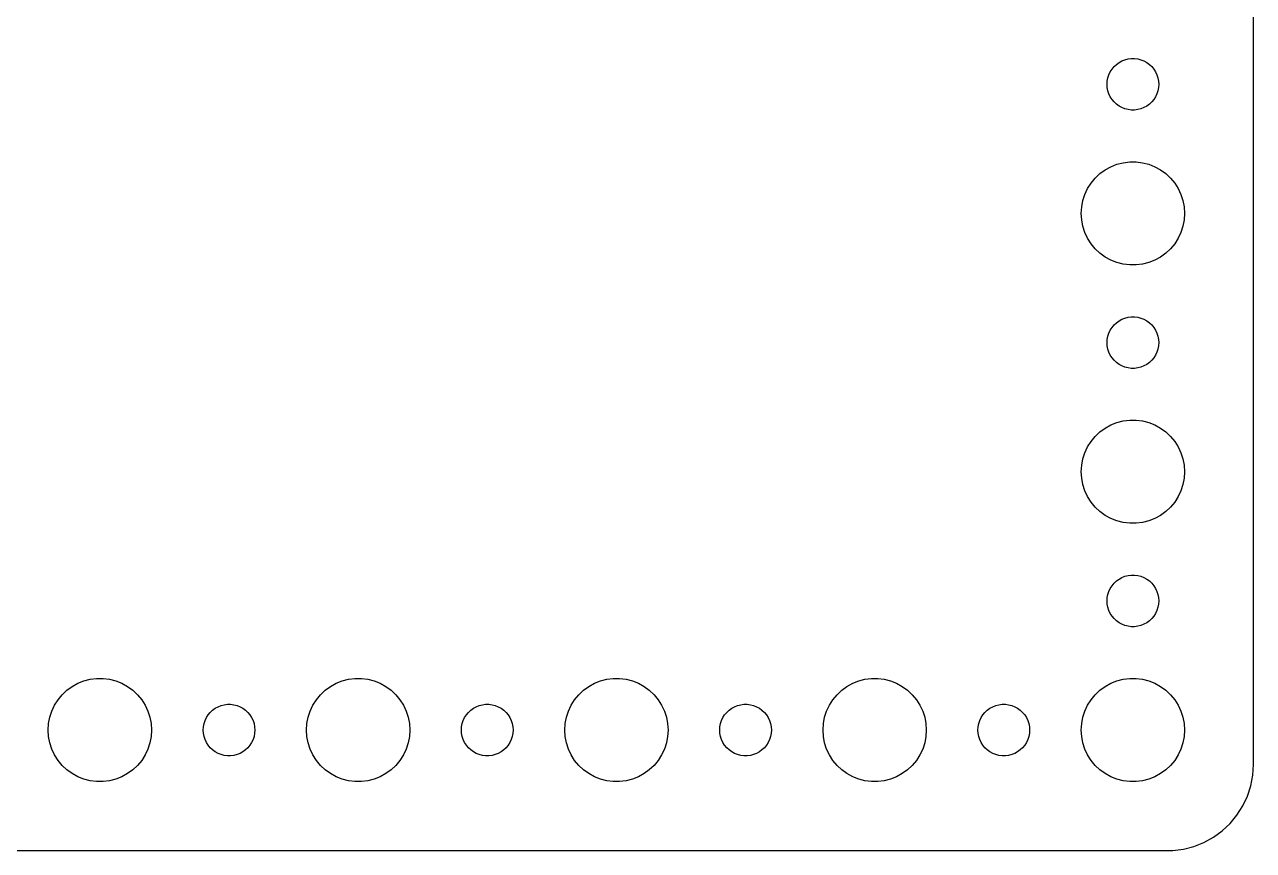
# Model space of a CAD drawing. Header units: metres. Extents: x -134 to 134, y 176 to 394.
# Drawn here: x 63.1 to 134.5, y 290 to 338 of the extents above; entities that cross this region are included whole.
import ezdxf

# ---------------------------------------------------------------- set-up
doc = ezdxf.new("R2010")
doc.units = ezdxf.units.M

msp = doc.modelspace()

# ---------------------------------------------------------------- linework, layer by layer
for p, q in [((134.5, 295), (134.5, 389)), ((126.286, 335.382), (126.407, 335.527)), ((126.407, 335.527), (126.544, 335.656)), ((126.544, 335.656), (126.696, 335.766)), ((126.696, 335.766), (126.861, 335.857)), ((126.861, 335.857), (127.036, 335.927)), ((127.036, 335.927), (127.219, 335.973)), ((127.219, 335.973), (127.406, 335.997)), ((127.406, 335.997), (127.594, 335.997)), ((127.594, 335.997), (127.781, 335.973)), ((127.781, 335.973), (127.964, 335.927)), ((127.964, 335.927), (128.139, 335.857)), ((128.139, 335.857), (128.304, 335.766)), ((128.304, 335.766), (128.456, 335.656)), ((128.456, 335.656), (128.593, 335.527)), ((128.593, 335.527), (128.714, 335.382)), ((126.012, 334.688), (126.047, 334.873)), ((126.047, 334.873), (126.105, 335.052)), ((126.105, 335.052), (126.186, 335.223)), ((126.186, 335.223), (126.286, 335.382)), ((128.714, 335.382), (128.814, 335.223)), ((128.814, 335.223), (128.895, 335.052)), ((128.895, 335.052), (128.953, 334.873)), ((128.953, 334.873), (128.988, 334.688)), ((126, 334.5), (126.012, 334.688)), ((126.012, 334.312), (126, 334.5)), ((126.047, 334.127), (126.012, 334.312)), ((126.105, 333.948), (126.047, 334.127)), ((128.953, 334.127), (128.895, 333.948)), ((128.988, 334.312), (128.953, 334.127)), ((128.988, 334.688), (129, 334.5)), ((129, 334.5), (128.988, 334.312)), ((126.186, 333.777), (126.105, 333.948)), ((126.286, 333.618), (126.186, 333.777)), ((126.407, 333.473), (126.286, 333.618)), ((126.544, 333.344), (126.407, 333.473)), ((126.696, 333.234), (126.544, 333.344)), ((128.456, 333.344), (128.304, 333.234)), ((128.593, 333.473), (128.456, 333.344)), ((128.714, 333.618), (128.593, 333.473)), ((128.814, 333.777), (128.714, 333.618)), ((128.895, 333.948), (128.814, 333.777)), ((126.861, 333.143), (126.696, 333.234)), ((127.036, 333.073), (126.861, 333.143)), ((127.219, 333.027), (127.036, 333.073)), ((127.406, 333.003), (127.219, 333.027)), ((127.594, 333.003), (127.406, 333.003)), ((127.781, 333.027), (127.594, 333.003)), ((127.964, 333.073), (127.781, 333.027)), ((128.139, 333.143), (127.964, 333.073)), ((128.304, 333.234), (128.139, 333.143)), ((126.223, 329.714), (126.573, 329.853)), ((126.573, 329.853), (126.938, 329.947)), ((126.938, 329.947), (127.312, 329.994)), ((127.312, 329.994), (127.688, 329.994)), ((127.688, 329.994), (128.062, 329.947)), ((128.062, 329.947), (128.427, 329.853)), ((128.427, 329.853), (128.777, 329.714)), ((125.073, 328.763), (125.313, 329.054)), ((125.313, 329.054), (125.588, 329.312)), ((125.588, 329.312), (125.893, 329.533)), ((125.893, 329.533), (126.223, 329.714)), ((128.777, 329.714), (129.107, 329.533)), ((129.107, 329.533), (129.412, 329.312)), ((129.412, 329.312), (129.687, 329.054)), ((129.687, 329.054), (129.927, 328.763)), ((124.711, 328.104), (124.871, 328.445)), ((124.871, 328.445), (125.073, 328.763)), ((129.927, 328.763), (130.129, 328.445)), ((130.129, 328.445), (130.289, 328.104)), ((124.524, 327.376), (124.594, 327.746)), ((124.594, 327.746), (124.711, 328.104)), ((130.289, 328.104), (130.406, 327.746)), ((130.406, 327.746), (130.476, 327.376)), ((124.5, 327), (124.524, 327.376)), ((124.524, 326.624), (124.5, 327)), ((130.476, 327.376), (130.5, 327)), ((130.5, 327), (130.476, 326.624)), ((124.594, 326.254), (124.524, 326.624)), ((124.711, 325.896), (124.594, 326.254)), ((130.406, 326.254), (130.289, 325.896)), ((130.476, 326.624), (130.406, 326.254)), ((124.871, 325.555), (124.711, 325.896)), ((125.073, 325.237), (124.871, 325.555)), ((130.129, 325.555), (129.927, 325.237)), ((130.289, 325.896), (130.129, 325.555)), ((125.313, 324.946), (125.073, 325.237)), ((125.588, 324.688), (125.313, 324.946)), ((129.687, 324.946), (129.412, 324.688)), ((129.927, 325.237), (129.687, 324.946)), ((125.893, 324.467), (125.588, 324.688)), ((126.223, 324.286), (125.893, 324.467)), ((126.573, 324.147), (126.223, 324.286)), ((126.938, 324.053), (126.573, 324.147)), ((127.312, 324.006), (126.938, 324.053)), ((128.062, 324.053), (127.688, 324.006)), ((128.427, 324.147), (128.062, 324.053)), ((128.777, 324.286), (128.427, 324.147)), ((129.107, 324.467), (128.777, 324.286)), ((129.412, 324.688), (129.107, 324.467)), ((127.688, 324.006), (127.312, 324.006)), ((126.286, 320.382), (126.407, 320.527)), ((126.407, 320.527), (126.544, 320.656)), ((126.544, 320.656), (126.696, 320.766)), ((126.696, 320.766), (126.861, 320.857)), ((126.861, 320.857), (127.036, 320.927)), ((127.036, 320.927), (127.219, 320.973)), ((127.219, 320.973), (127.406, 320.997)), ((127.406, 320.997), (127.594, 320.997)), ((127.594, 320.997), (127.781, 320.973)), ((127.781, 320.973), (127.964, 320.927)), ((127.964, 320.927), (128.139, 320.857)), ((128.139, 320.857), (128.304, 320.766)), ((128.304, 320.766), (128.456, 320.656)), ((128.456, 320.656), (128.593, 320.527)), ((128.593, 320.527), (128.714, 320.382)), ((126.012, 319.688), (126.047, 319.873)), ((126.047, 319.873), (126.105, 320.052)), ((126.105, 320.052), (126.186, 320.223)), ((126.186, 320.223), (126.286, 320.382)), ((128.714, 320.382), (128.814, 320.223)), ((128.814, 320.223), (128.895, 320.052)), ((128.895, 320.052), (128.953, 319.873)), ((128.953, 319.873), (128.988, 319.688)), ((126, 319.5), (126.012, 319.688)), ((126.012, 319.312), (126, 319.5)), ((126.047, 319.127), (126.012, 319.312)), ((126.105, 318.948), (126.047, 319.127)), ((128.953, 319.127), (128.895, 318.948)), ((128.988, 319.312), (128.953, 319.127)), ((128.988, 319.688), (129, 319.5)), ((129, 319.5), (128.988, 319.312)), ((126.186, 318.777), (126.105, 318.948)), ((126.286, 318.618), (126.186, 318.777)), ((126.407, 318.473), (126.286, 318.618)), ((126.544, 318.344), (126.407, 318.473)), ((126.696, 318.234), (126.544, 318.344)), ((128.456, 318.344), (128.304, 318.234)), ((128.593, 318.473), (128.456, 318.344)), ((128.714, 318.618), (128.593, 318.473)), ((128.814, 318.777), (128.714, 318.618)), ((128.895, 318.948), (128.814, 318.777)), ((126.861, 318.143), (126.696, 318.234)), ((127.036, 318.073), (126.861, 318.143)), ((127.219, 318.027), (127.036, 318.073)), ((127.406, 318.003), (127.219, 318.027)), ((127.594, 318.003), (127.406, 318.003)), ((127.781, 318.027), (127.594, 318.003)), ((127.964, 318.073), (127.781, 318.027)), ((128.139, 318.143), (127.964, 318.073)), ((128.304, 318.234), (128.139, 318.143)), ((126.223, 314.714), (126.573, 314.853)), ((126.573, 314.853), (126.938, 314.947)), ((126.938, 314.947), (127.312, 314.994)), ((127.312, 314.994), (127.688, 314.994)), ((127.688, 314.994), (128.062, 314.947)), ((128.062, 314.947), (128.427, 314.853)), ((128.427, 314.853), (128.777, 314.714)), ((125.073, 313.763), (125.313, 314.054)), ((125.313, 314.054), (125.588, 314.312)), ((125.588, 314.312), (125.893, 314.533)), ((125.893, 314.533), (126.223, 314.714)), ((128.777, 314.714), (129.107, 314.533)), ((129.107, 314.533), (129.412, 314.312)), ((129.412, 314.312), (129.687, 314.054)), ((129.687, 314.054), (129.927, 313.763)), ((124.711, 313.104), (124.871, 313.445)), ((124.871, 313.445), (125.073, 313.763)), ((129.927, 313.763), (130.129, 313.445)), ((130.129, 313.445), (130.289, 313.104)), ((124.524, 312.376), (124.594, 312.746)), ((124.594, 312.746), (124.711, 313.104)), ((130.289, 313.104), (130.406, 312.746)), ((130.406, 312.746), (130.476, 312.376)), ((124.5, 312), (124.524, 312.376)), ((124.524, 311.624), (124.5, 312)), ((130.476, 312.376), (130.5, 312)), ((130.5, 312), (130.476, 311.624)), ((124.594, 311.254), (124.524, 311.624)), ((124.711, 310.896), (124.594, 311.254)), ((130.406, 311.254), (130.289, 310.896)), ((130.476, 311.624), (130.406, 311.254)), ((124.871, 310.555), (124.711, 310.896)), ((125.073, 310.237), (124.871, 310.555)), ((130.129, 310.555), (129.927, 310.237)), ((130.289, 310.896), (130.129, 310.555)), ((125.313, 309.946), (125.073, 310.237)), ((125.588, 309.688), (125.313, 309.946)), ((129.687, 309.946), (129.412, 309.688)), ((129.927, 310.237), (129.687, 309.946)), ((125.893, 309.467), (125.588, 309.688)), ((126.223, 309.286), (125.893, 309.467)), ((126.573, 309.147), (126.223, 309.286)), ((126.938, 309.053), (126.573, 309.147)), ((128.427, 309.147), (128.062, 309.053)), ((128.777, 309.286), (128.427, 309.147)), ((129.107, 309.467), (128.777, 309.286)), ((129.412, 309.688), (129.107, 309.467)), ((127.312, 309.006), (126.938, 309.053)), ((127.688, 309.006), (127.312, 309.006)), ((128.062, 309.053), (127.688, 309.006)), ((126.286, 305.382), (126.407, 305.527)), ((126.407, 305.527), (126.544, 305.656)), ((126.544, 305.656), (126.696, 305.766)), ((126.696, 305.766), (126.861, 305.857)), ((126.861, 305.857), (127.036, 305.927)), ((127.036, 305.927), (127.219, 305.973)), ((127.219, 305.973), (127.406, 305.997)), ((127.406, 305.997), (127.594, 305.997)), ((127.594, 305.997), (127.781, 305.973)), ((127.781, 305.973), (127.964, 305.927)), ((127.964, 305.927), (128.139, 305.857)), ((128.139, 305.857), (128.304, 305.766)), ((128.304, 305.766), (128.456, 305.656)), ((128.456, 305.656), (128.593, 305.527)), ((128.593, 305.527), (128.714, 305.382)), ((126.012, 304.688), (126.047, 304.873)), ((126.047, 304.873), (126.105, 305.052)), ((126.105, 305.052), (126.186, 305.223)), ((126.186, 305.223), (126.286, 305.382)), ((128.714, 305.382), (128.814, 305.223)), ((128.814, 305.223), (128.895, 305.052)), ((128.895, 305.052), (128.953, 304.873)), ((128.953, 304.873), (128.988, 304.688)), ((126, 304.5), (126.012, 304.688)), ((126.012, 304.312), (126, 304.5)), ((126.047, 304.127), (126.012, 304.312)), ((126.105, 303.948), (126.047, 304.127)), ((128.953, 304.127), (128.895, 303.948)), ((128.988, 304.312), (128.953, 304.127)), ((128.988, 304.688), (129, 304.5)), ((129, 304.5), (128.988, 304.312)), ((126.186, 303.777), (126.105, 303.948)), ((126.286, 303.618), (126.186, 303.777)), ((126.407, 303.473), (126.286, 303.618)), ((126.544, 303.344), (126.407, 303.473)), ((126.696, 303.234), (126.544, 303.344)), ((128.456, 303.344), (128.304, 303.234)), ((128.593, 303.473), (128.456, 303.344)), ((128.714, 303.618), (128.593, 303.473)), ((128.814, 303.777), (128.714, 303.618)), ((128.895, 303.948), (128.814, 303.777)), ((126.861, 303.143), (126.696, 303.234)), ((127.036, 303.073), (126.861, 303.143)), ((127.219, 303.027), (127.036, 303.073)), ((127.406, 303.003), (127.219, 303.027)), ((127.594, 303.003), (127.406, 303.003)), ((127.781, 303.027), (127.594, 303.003)), ((127.964, 303.073), (127.781, 303.027)), ((128.139, 303.143), (127.964, 303.073)), ((128.304, 303.234), (128.139, 303.143)), ((66.2227, 299.714), (66.573, 299.853)), ((66.573, 299.853), (66.9379, 299.947)), ((66.9379, 299.947), (67.3116, 299.994)), ((67.3116, 299.994), (67.6884, 299.994)), ((67.6884, 299.994), (68.0621, 299.947)), ((68.0621, 299.947), (68.427, 299.853)), ((68.427, 299.853), (68.7773, 299.714)), ((81.2227, 299.714), (81.573, 299.853)), ((81.573, 299.853), (81.9379, 299.947)), ((81.9379, 299.947), (82.3116, 299.994)), ((82.3116, 299.994), (82.6884, 299.994)), ((82.6884, 299.994), (83.0621, 299.947)), ((83.0621, 299.947), (83.427, 299.853)), ((83.427, 299.853), (83.7773, 299.714)), ((96.2227, 299.714), (96.573, 299.853)), ((96.573, 299.853), (96.9379, 299.947)), ((96.9379, 299.947), (97.3116, 299.994)), ((97.3116, 299.994), (97.6884, 299.994)), ((97.6884, 299.994), (98.0621, 299.947)), ((98.0621, 299.947), (98.427, 299.853)), ((98.427, 299.853), (98.7773, 299.714)), ((111.223, 299.714), (111.573, 299.853)), ((111.573, 299.853), (111.938, 299.947)), ((111.938, 299.947), (112.312, 299.994)), ((112.312, 299.994), (112.688, 299.994)), ((112.688, 299.994), (113.062, 299.947)), ((113.062, 299.947), (113.427, 299.853)), ((113.427, 299.853), (113.777, 299.714)), ((126.223, 299.714), (126.573, 299.853)), ((126.573, 299.853), (126.938, 299.947)), ((126.938, 299.947), (127.312, 299.994)), ((127.312, 299.994), (127.688, 299.994)), ((127.688, 299.994), (128.062, 299.947)), ((128.062, 299.947), (128.427, 299.853)), ((128.427, 299.853), (128.777, 299.714)), ((65.3131, 299.054), (65.5877, 299.312)), ((65.5877, 299.312), (65.8925, 299.533)), ((65.8925, 299.533), (66.2227, 299.714)), ((68.7773, 299.714), (69.1075, 299.533)), ((69.1075, 299.533), (69.4123, 299.312)), ((69.4123, 299.312), (69.6869, 299.054)), ((80.3131, 299.054), (80.5877, 299.312)), ((80.5877, 299.312), (80.8925, 299.533)), ((80.8925, 299.533), (81.2227, 299.714)), ((83.7773, 299.714), (84.1075, 299.533)), ((84.1075, 299.533), (84.4123, 299.312)), ((84.4123, 299.312), (84.6869, 299.054)), ((95.3131, 299.054), (95.5877, 299.312)), ((95.5877, 299.312), (95.8925, 299.533)), ((95.8925, 299.533), (96.2227, 299.714)), ((98.7773, 299.714), (99.1075, 299.533)), ((99.1075, 299.533), (99.4123, 299.312)), ((99.4123, 299.312), (99.6869, 299.054)), ((110.313, 299.054), (110.588, 299.312)), ((110.588, 299.312), (110.893, 299.533)), ((110.893, 299.533), (111.223, 299.714)), ((113.777, 299.714), (114.107, 299.533)), ((114.107, 299.533), (114.412, 299.312)), ((114.412, 299.312), (114.687, 299.054)), ((125.313, 299.054), (125.588, 299.312)), ((125.588, 299.312), (125.893, 299.533)), ((125.893, 299.533), (126.223, 299.714)), ((128.777, 299.714), (129.107, 299.533)), ((129.107, 299.533), (129.412, 299.312)), ((129.412, 299.312), (129.687, 299.054)), ((64.7107, 298.104), (64.8711, 298.445)), ((64.8711, 298.445), (65.073, 298.763)), ((65.073, 298.763), (65.3131, 299.054)), ((69.6869, 299.054), (69.927, 298.763)), ((69.927, 298.763), (70.1289, 298.445)), ((70.1289, 298.445), (70.2893, 298.104)), ((74.1963, 298.266), (74.3613, 298.357)), ((74.3613, 298.357), (74.5365, 298.427)), ((74.5365, 298.427), (74.7189, 298.473)), ((74.7189, 298.473), (74.9058, 298.497)), ((74.9058, 298.497), (75.0942, 298.497)), ((75.0942, 298.497), (75.2811, 298.473)), ((75.2811, 298.473), (75.4635, 298.427)), ((75.4635, 298.427), (75.6387, 298.357)), ((75.6387, 298.357), (75.8037, 298.266)), ((79.7107, 298.104), (79.8711, 298.445)), ((79.8711, 298.445), (80.073, 298.763)), ((80.073, 298.763), (80.3131, 299.054)), ((84.6869, 299.054), (84.927, 298.763)), ((84.927, 298.763), (85.1289, 298.445)), ((85.1289, 298.445), (85.2893, 298.104)), ((89.1963, 298.266), (89.3613, 298.357)), ((89.3613, 298.357), (89.5365, 298.427)), ((89.5365, 298.427), (89.7189, 298.473)), ((89.7189, 298.473), (89.9058, 298.497)), ((89.9058, 298.497), (90.0942, 298.497)), ((90.0942, 298.497), (90.2811, 298.473)), ((90.2811, 298.473), (90.4635, 298.427)), ((90.4635, 298.427), (90.6387, 298.357)), ((90.6387, 298.357), (90.8037, 298.266)), ((94.7107, 298.104), (94.8711, 298.445)), ((94.8711, 298.445), (95.073, 298.763)), ((95.073, 298.763), (95.3131, 299.054)), ((99.6869, 299.054), (99.927, 298.763)), ((99.927, 298.763), (100.129, 298.445)), ((100.129, 298.445), (100.289, 298.104)), ((104.196, 298.266), (104.361, 298.357)), ((104.361, 298.357), (104.536, 298.427)), ((104.536, 298.427), (104.719, 298.473)), ((104.719, 298.473), (104.906, 298.497)), ((104.906, 298.497), (105.094, 298.497)), ((105.094, 298.497), (105.281, 298.473)), ((105.281, 298.473), (105.464, 298.427)), ((105.464, 298.427), (105.639, 298.357)), ((105.639, 298.357), (105.804, 298.266)), ((109.711, 298.104), (109.871, 298.445)), ((109.871, 298.445), (110.073, 298.763)), ((110.073, 298.763), (110.313, 299.054)), ((114.687, 299.054), (114.927, 298.763)), ((114.927, 298.763), (115.129, 298.445)), ((115.129, 298.445), (115.289, 298.104)), ((119.196, 298.266), (119.361, 298.357)), ((119.361, 298.357), (119.536, 298.427)), ((119.536, 298.427), (119.719, 298.473)), ((119.719, 298.473), (119.906, 298.497)), ((119.906, 298.497), (120.094, 298.497)), ((120.094, 298.497), (120.281, 298.473)), ((120.281, 298.473), (120.464, 298.427)), ((120.464, 298.427), (120.639, 298.357)), ((120.639, 298.357), (120.804, 298.266)), ((124.711, 298.104), (124.871, 298.445)), ((124.871, 298.445), (125.073, 298.763)), ((125.073, 298.763), (125.313, 299.054)), ((129.687, 299.054), (129.927, 298.763)), ((129.927, 298.763), (130.129, 298.445)), ((130.129, 298.445), (130.289, 298.104)), ((64.5237, 297.376), (64.5943, 297.746)), ((64.5943, 297.746), (64.7107, 298.104)), ((70.2893, 298.104), (70.4057, 297.746)), ((70.4057, 297.746), (70.4763, 297.376)), ((73.6053, 297.552), (73.6855, 297.723)), ((73.6855, 297.723), (73.7865, 297.882)), ((73.7865, 297.882), (73.9065, 298.027)), ((73.9065, 298.027), (74.0439, 298.156)), ((74.0439, 298.156), (74.1963, 298.266)), ((75.8037, 298.266), (75.9561, 298.156)), ((75.9561, 298.156), (76.0934, 298.027)), ((76.0934, 298.027), (76.2135, 297.882)), ((76.2135, 297.882), (76.3145, 297.723)), ((76.3145, 297.723), (76.3947, 297.552)), ((79.5237, 297.376), (79.5943, 297.746)), ((79.5943, 297.746), (79.7107, 298.104)), ((85.2893, 298.104), (85.4057, 297.746)), ((85.4057, 297.746), (85.4763, 297.376)), ((88.6053, 297.552), (88.6855, 297.723)), ((88.6855, 297.723), (88.7865, 297.882)), ((88.7865, 297.882), (88.9065, 298.027)), ((88.9065, 298.027), (89.0439, 298.156)), ((89.0439, 298.156), (89.1963, 298.266)), ((90.8037, 298.266), (90.9561, 298.156)), ((90.9561, 298.156), (91.0934, 298.027)), ((91.0934, 298.027), (91.2135, 297.882)), ((91.2135, 297.882), (91.3145, 297.723)), ((91.3145, 297.723), (91.3947, 297.552)), ((94.5237, 297.376), (94.5943, 297.746)), ((94.5943, 297.746), (94.7107, 298.104)), ((100.289, 298.104), (100.406, 297.746)), ((100.406, 297.746), (100.476, 297.376)), ((103.605, 297.552), (103.686, 297.723)), ((103.686, 297.723), (103.786, 297.882)), ((103.786, 297.882), (103.907, 298.027)), ((103.907, 298.027), (104.044, 298.156)), ((104.044, 298.156), (104.196, 298.266)), ((105.804, 298.266), (105.956, 298.156)), ((105.956, 298.156), (106.093, 298.027)), ((106.093, 298.027), (106.214, 297.882)), ((106.214, 297.882), (106.314, 297.723)), ((106.314, 297.723), (106.395, 297.552)), ((109.524, 297.376), (109.594, 297.746)), ((109.594, 297.746), (109.711, 298.104)), ((115.289, 298.104), (115.406, 297.746)), ((115.406, 297.746), (115.476, 297.376)), ((118.605, 297.552), (118.686, 297.723)), ((118.686, 297.723), (118.786, 297.882)), ((118.786, 297.882), (118.907, 298.027)), ((118.907, 298.027), (119.044, 298.156)), ((119.044, 298.156), (119.196, 298.266)), ((120.804, 298.266), (120.956, 298.156)), ((120.956, 298.156), (121.093, 298.027)), ((121.093, 298.027), (121.214, 297.882)), ((121.214, 297.882), (121.314, 297.723)), ((121.314, 297.723), (121.395, 297.552)), ((124.524, 297.376), (124.594, 297.746)), ((124.594, 297.746), (124.711, 298.104)), ((130.289, 298.104), (130.406, 297.746)), ((130.406, 297.746), (130.476, 297.376)), ((64.5, 297), (64.5237, 297.376)), ((64.5237, 296.624), (64.5, 297)), ((70.4763, 297.376), (70.5, 297)), ((70.5, 297), (70.4763, 296.624)), ((73.5, 297), (73.5118, 297.188)), ((73.5118, 296.812), (73.5, 297)), ((73.5118, 297.188), (73.5471, 297.373)), ((73.5471, 297.373), (73.6053, 297.552)), ((76.3947, 297.552), (76.4529, 297.373)), ((76.4529, 297.373), (76.4882, 297.188)), ((76.4882, 297.188), (76.5, 297)), ((76.5, 297), (76.4882, 296.812)), ((79.5, 297), (79.5237, 297.376)), ((79.5237, 296.624), (79.5, 297)), ((85.4763, 297.376), (85.5, 297)), ((85.5, 297), (85.4763, 296.624)), ((88.5, 297), (88.5118, 297.188)), ((88.5118, 296.812), (88.5, 297)), ((88.5118, 297.188), (88.5471, 297.373)), ((88.5471, 297.373), (88.6053, 297.552)), ((91.3947, 297.552), (91.4529, 297.373)), ((91.4529, 297.373), (91.4882, 297.188)), ((91.4882, 297.188), (91.5, 297)), ((91.5, 297), (91.4882, 296.812)), ((94.5, 297), (94.5237, 297.376)), ((94.5237, 296.624), (94.5, 297)), ((100.476, 297.376), (100.5, 297)), ((100.5, 297), (100.476, 296.624)), ((103.5, 297), (103.512, 297.188)), ((103.512, 296.812), (103.5, 297)), ((103.512, 297.188), (103.547, 297.373)), ((103.547, 297.373), (103.605, 297.552)), ((106.395, 297.552), (106.453, 297.373)), ((106.453, 297.373), (106.488, 297.188)), ((106.488, 297.188), (106.5, 297)), ((106.5, 297), (106.488, 296.812)), ((109.5, 297), (109.524, 297.376)), ((109.524, 296.624), (109.5, 297)), ((115.476, 297.376), (115.5, 297)), ((115.5, 297), (115.476, 296.624)), ((118.5, 297), (118.512, 297.188)), ((118.512, 296.812), (118.5, 297)), ((118.512, 297.188), (118.547, 297.373)), ((118.547, 297.373), (118.605, 297.552)), ((121.395, 297.552), (121.453, 297.373)), ((121.453, 297.373), (121.488, 297.188)), ((121.488, 297.188), (121.5, 297)), ((121.5, 297), (121.488, 296.812)), ((124.5, 297), (124.524, 297.376)), ((124.524, 296.624), (124.5, 297)), ((130.476, 297.376), (130.5, 297)), ((130.5, 297), (130.476, 296.624)), ((64.5943, 296.254), (64.5237, 296.624)), ((64.7107, 295.896), (64.5943, 296.254)), ((70.4057, 296.254), (70.2893, 295.896)), ((70.4763, 296.624), (70.4057, 296.254)), ((73.5471, 296.627), (73.5118, 296.812)), ((73.6053, 296.448), (73.5471, 296.627)), ((73.6855, 296.277), (73.6053, 296.448)), ((73.7865, 296.118), (73.6855, 296.277)), ((76.3145, 296.277), (76.2135, 296.118)), ((76.3947, 296.448), (76.3145, 296.277)), ((76.4529, 296.627), (76.3947, 296.448)), ((76.4882, 296.812), (76.4529, 296.627)), ((79.5943, 296.254), (79.5237, 296.624)), ((79.7107, 295.896), (79.5943, 296.254)), ((85.4057, 296.254), (85.2893, 295.896)), ((85.4763, 296.624), (85.4057, 296.254)), ((88.5471, 296.627), (88.5118, 296.812)), ((88.6053, 296.448), (88.5471, 296.627)), ((88.6855, 296.277), (88.6053, 296.448)), ((88.7865, 296.118), (88.6855, 296.277)), ((91.3145, 296.277), (91.2135, 296.118)), ((91.3947, 296.448), (91.3145, 296.277)), ((91.4529, 296.627), (91.3947, 296.448)), ((91.4882, 296.812), (91.4529, 296.627)), ((94.5943, 296.254), (94.5237, 296.624)), ((94.7107, 295.896), (94.5943, 296.254)), ((100.406, 296.254), (100.289, 295.896)), ((100.476, 296.624), (100.406, 296.254)), ((103.547, 296.627), (103.512, 296.812)), ((103.605, 296.448), (103.547, 296.627)), ((103.686, 296.277), (103.605, 296.448)), ((103.786, 296.118), (103.686, 296.277)), ((106.314, 296.277), (106.214, 296.118)), ((106.395, 296.448), (106.314, 296.277)), ((106.453, 296.627), (106.395, 296.448)), ((106.488, 296.812), (106.453, 296.627)), ((109.594, 296.254), (109.524, 296.624)), ((109.711, 295.896), (109.594, 296.254)), ((115.406, 296.254), (115.289, 295.896)), ((115.476, 296.624), (115.406, 296.254)), ((118.547, 296.627), (118.512, 296.812)), ((118.605, 296.448), (118.547, 296.627)), ((118.686, 296.277), (118.605, 296.448)), ((118.786, 296.118), (118.686, 296.277)), ((121.314, 296.277), (121.214, 296.118)), ((121.395, 296.448), (121.314, 296.277)), ((121.453, 296.627), (121.395, 296.448)), ((121.488, 296.812), (121.453, 296.627)), ((124.594, 296.254), (124.524, 296.624)), ((124.711, 295.896), (124.594, 296.254)), ((130.406, 296.254), (130.289, 295.896)), ((130.476, 296.624), (130.406, 296.254)), ((64.8711, 295.555), (64.7107, 295.896)), ((65.073, 295.237), (64.8711, 295.555)), ((70.1289, 295.555), (69.927, 295.237)), ((70.2893, 295.896), (70.1289, 295.555)), ((73.9065, 295.973), (73.7865, 296.118)), ((74.0439, 295.844), (73.9065, 295.973)), ((74.1963, 295.734), (74.0439, 295.844)), ((74.3613, 295.643), (74.1963, 295.734)), ((74.5365, 295.573), (74.3613, 295.643)), ((74.7189, 295.527), (74.5365, 295.573)), ((74.9058, 295.503), (74.7189, 295.527)), ((75.0942, 295.503), (74.9058, 295.503)), ((75.2811, 295.527), (75.0942, 295.503)), ((75.4635, 295.573), (75.2811, 295.527)), ((75.6387, 295.643), (75.4635, 295.573)), ((75.8037, 295.734), (75.6387, 295.643)), ((75.9561, 295.844), (75.8037, 295.734)), ((76.0934, 295.973), (75.9561, 295.844)), ((76.2135, 296.118), (76.0934, 295.973)), ((79.8711, 295.555), (79.7107, 295.896)), ((80.073, 295.237), (79.8711, 295.555)), ((85.1289, 295.555), (84.927, 295.237)), ((85.2893, 295.896), (85.1289, 295.555)), ((88.9065, 295.973), (88.7865, 296.118)), ((89.0439, 295.844), (88.9065, 295.973)), ((89.1963, 295.734), (89.0439, 295.844)), ((89.3613, 295.643), (89.1963, 295.734)), ((89.5365, 295.573), (89.3613, 295.643)), ((89.7189, 295.527), (89.5365, 295.573)), ((89.9058, 295.503), (89.7189, 295.527)), ((90.0942, 295.503), (89.9058, 295.503)), ((90.2811, 295.527), (90.0942, 295.503)), ((90.4635, 295.573), (90.2811, 295.527)), ((90.6387, 295.643), (90.4635, 295.573)), ((90.8037, 295.734), (90.6387, 295.643)), ((90.9561, 295.844), (90.8037, 295.734)), ((91.0934, 295.973), (90.9561, 295.844)), ((91.2135, 296.118), (91.0934, 295.973)), ((94.8711, 295.555), (94.7107, 295.896)), ((95.073, 295.237), (94.8711, 295.555)), ((100.129, 295.555), (99.927, 295.237)), ((100.289, 295.896), (100.129, 295.555)), ((103.907, 295.973), (103.786, 296.118)), ((104.044, 295.844), (103.907, 295.973)), ((104.196, 295.734), (104.044, 295.844)), ((104.361, 295.643), (104.196, 295.734)), ((104.536, 295.573), (104.361, 295.643)), ((104.719, 295.527), (104.536, 295.573)), ((104.906, 295.503), (104.719, 295.527)), ((105.094, 295.503), (104.906, 295.503)), ((105.281, 295.527), (105.094, 295.503)), ((105.464, 295.573), (105.281, 295.527)), ((105.639, 295.643), (105.464, 295.573)), ((105.804, 295.734), (105.639, 295.643)), ((105.956, 295.844), (105.804, 295.734)), ((106.093, 295.973), (105.956, 295.844)), ((106.214, 296.118), (106.093, 295.973)), ((109.871, 295.555), (109.711, 295.896)), ((110.073, 295.237), (109.871, 295.555)), ((115.129, 295.555), (114.927, 295.237)), ((115.289, 295.896), (115.129, 295.555)), ((118.907, 295.973), (118.786, 296.118)), ((119.044, 295.844), (118.907, 295.973)), ((119.196, 295.734), (119.044, 295.844)), ((119.361, 295.643), (119.196, 295.734)), ((119.536, 295.573), (119.361, 295.643)), ((119.719, 295.527), (119.536, 295.573)), ((119.906, 295.503), (119.719, 295.527)), ((120.094, 295.503), (119.906, 295.503)), ((120.281, 295.527), (120.094, 295.503)), ((120.464, 295.573), (120.281, 295.527)), ((120.639, 295.643), (120.464, 295.573)), ((120.804, 295.734), (120.639, 295.643)), ((120.956, 295.844), (120.804, 295.734)), ((121.093, 295.973), (120.956, 295.844)), ((121.214, 296.118), (121.093, 295.973)), ((124.871, 295.555), (124.711, 295.896)), ((125.073, 295.237), (124.871, 295.555)), ((130.129, 295.555), (129.927, 295.237)), ((130.289, 295.896), (130.129, 295.555)), ((65.3131, 294.946), (65.073, 295.237)), ((65.5877, 294.688), (65.3131, 294.946)), ((69.6869, 294.946), (69.4123, 294.688)), ((69.927, 295.237), (69.6869, 294.946)), ((80.3131, 294.946), (80.073, 295.237)), ((80.5877, 294.688), (80.3131, 294.946)), ((84.6869, 294.946), (84.4123, 294.688)), ((84.927, 295.237), (84.6869, 294.946)), ((95.3131, 294.946), (95.073, 295.237)), ((95.5877, 294.688), (95.3131, 294.946)), ((99.6869, 294.946), (99.4123, 294.688)), ((99.927, 295.237), (99.6869, 294.946)), ((110.313, 294.946), (110.073, 295.237)), ((110.588, 294.688), (110.313, 294.946)), ((114.687, 294.946), (114.412, 294.688)), ((114.927, 295.237), (114.687, 294.946)), ((125.313, 294.946), (125.073, 295.237)), ((125.588, 294.688), (125.313, 294.946)), ((129.687, 294.946), (129.412, 294.688)), ((129.927, 295.237), (129.687, 294.946)), ((134.461, 294.373), (134.5, 295)), ((65.8925, 294.467), (65.5877, 294.688)), ((66.2227, 294.286), (65.8925, 294.467)), ((66.573, 294.147), (66.2227, 294.286)), ((66.9379, 294.053), (66.573, 294.147)), ((68.427, 294.147), (68.0621, 294.053)), ((68.7773, 294.286), (68.427, 294.147)), ((69.1075, 294.467), (68.7773, 294.286)), ((69.4123, 294.688), (69.1075, 294.467)), ((80.8925, 294.467), (80.5877, 294.688)), ((81.2227, 294.286), (80.8925, 294.467)), ((81.573, 294.147), (81.2227, 294.286)), ((81.9379, 294.053), (81.573, 294.147)), ((83.427, 294.147), (83.0621, 294.053)), ((83.7773, 294.286), (83.427, 294.147)), ((84.1075, 294.467), (83.7773, 294.286)), ((84.4123, 294.688), (84.1075, 294.467)), ((95.8925, 294.467), (95.5877, 294.688)), ((96.2227, 294.286), (95.8925, 294.467)), ((96.573, 294.147), (96.2227, 294.286)), ((96.9379, 294.053), (96.573, 294.147)), ((98.427, 294.147), (98.0621, 294.053)), ((98.7773, 294.286), (98.427, 294.147)), ((99.1075, 294.467), (98.7773, 294.286)), ((99.4123, 294.688), (99.1075, 294.467)), ((110.893, 294.467), (110.588, 294.688)), ((111.223, 294.286), (110.893, 294.467)), ((111.573, 294.147), (111.223, 294.286)), ((111.938, 294.053), (111.573, 294.147)), ((113.427, 294.147), (113.062, 294.053)), ((113.777, 294.286), (113.427, 294.147)), ((114.107, 294.467), (113.777, 294.286)), ((114.412, 294.688), (114.107, 294.467)), ((125.893, 294.467), (125.588, 294.688)), ((126.223, 294.286), (125.893, 294.467)), ((126.573, 294.147), (126.223, 294.286)), ((126.938, 294.053), (126.573, 294.147)), ((128.427, 294.147), (128.062, 294.053)), ((128.777, 294.286), (128.427, 294.147)), ((129.107, 294.467), (128.777, 294.286)), ((129.412, 294.688), (129.107, 294.467)), ((134.343, 293.757), (134.461, 294.373)), ((67.3116, 294.006), (66.9379, 294.053)), ((67.6884, 294.006), (67.3116, 294.006)), ((68.0621, 294.053), (67.6884, 294.006)), ((82.3116, 294.006), (81.9379, 294.053)), ((82.6884, 294.006), (82.3116, 294.006)), ((83.0621, 294.053), (82.6884, 294.006)), ((97.3116, 294.006), (96.9379, 294.053)), ((97.6884, 294.006), (97.3116, 294.006)), ((98.0621, 294.053), (97.6884, 294.006)), ((112.312, 294.006), (111.938, 294.053)), ((112.688, 294.006), (112.312, 294.006)), ((113.062, 294.053), (112.688, 294.006)), ((127.312, 294.006), (126.938, 294.053)), ((127.688, 294.006), (127.312, 294.006)), ((128.062, 294.053), (127.688, 294.006)), ((134.149, 293.159), (134.343, 293.757)), ((133.882, 292.591), (134.149, 293.159)), ((133.145, 291.577), (133.545, 292.061)), ((133.545, 292.061), (133.882, 292.591)), ((132.687, 291.147), (133.145, 291.577)), ((131.629, 290.476), (132.179, 290.778)), ((132.179, 290.778), (132.687, 291.147)), ((-129.814, 290.01), (129.814, 290.01)), ((129.814, 290.01), (130.437, 290.089)), ((130.437, 290.089), (131.045, 290.245)), ((131.045, 290.245), (131.629, 290.476))]:
    msp.add_line(p, q)

doc.saveas('drawing.dxf')
